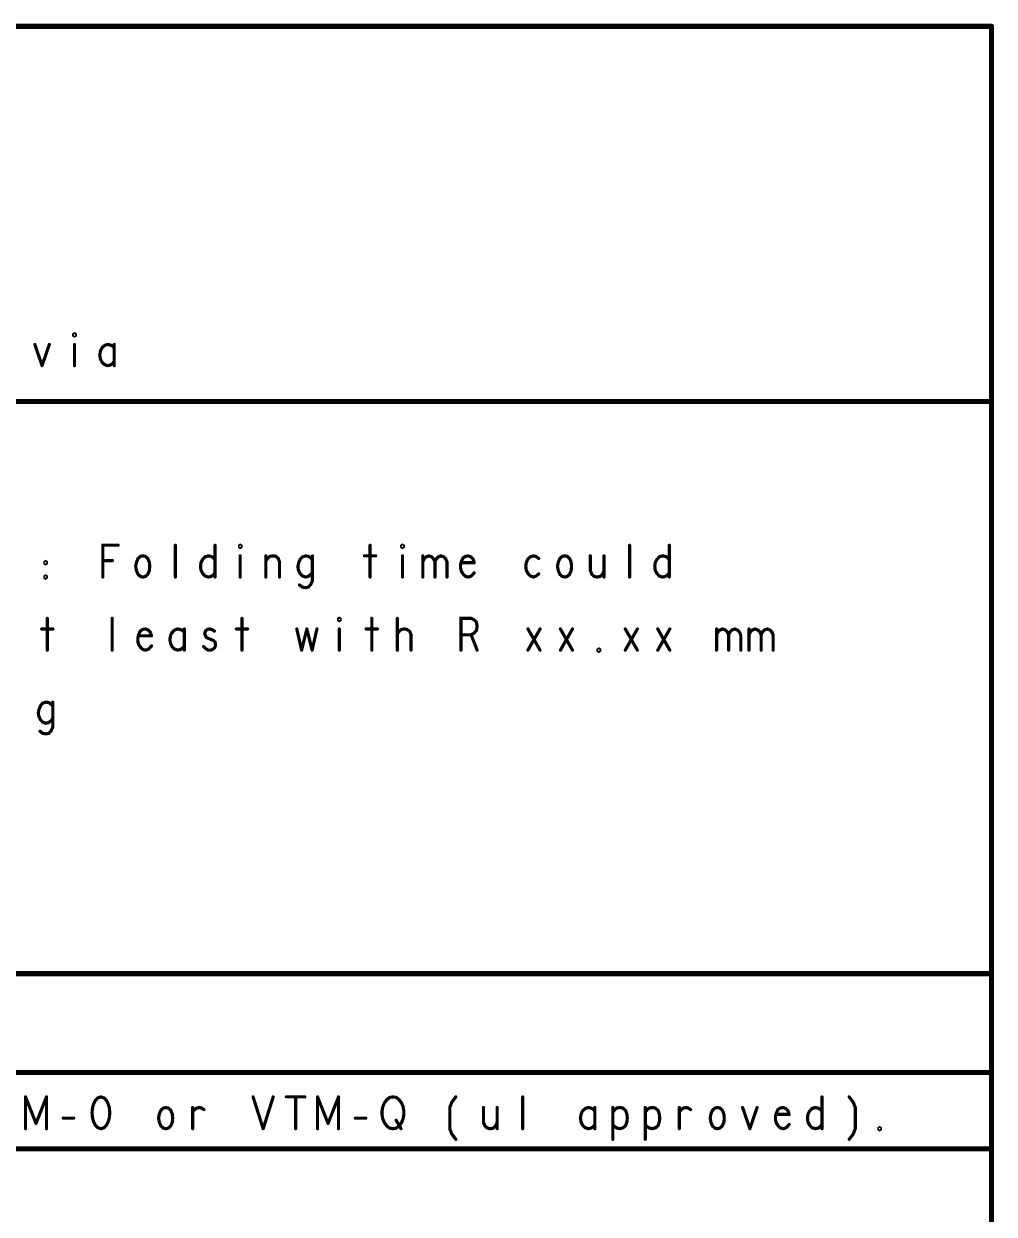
# Model space of a CAD drawing. Header units: millimetres. Extents: x 3362 to 3827, y -139 to 191.
# Drawn here: x 3480.99 to 3519.74, y 7.42 to 54.97 of the extents above; entities that cross this region are included whole.
import ezdxf

# ---------------------------------------------------------------- set-up
doc = ezdxf.new("R2010")
doc.units = ezdxf.units.MM
doc.header["$LTSCALE"] = 23.1
doc.layers.get('0').update_dxf_attribs({"linetype": 'CONTINUOUS'})

# ---------------------------------------------------------------- blocks, each defined once
blk = doc.blocks.new('PAD_R1')
at = {"const_width": 0.5}
blk.add_lwpolyline([(0.25, 0, 1), (-0.25, 0, 1)], format="xyb", close=True, dxfattribs=at)

msp = doc.modelspace()

# ---------------------------------------------------------------- linework, layer by layer
for points, const_width in [([(3393.105, 54.869), (3393.105, -98.436), (3519.633, -98.436), (3519.633, 54.869)], 0.203), ([(3393.105, 54.869), (3519.633, 54.869)], 0.203), ([(3449.549, 54.76), (3449.549, 17.023), (3519.633, 17.023)], 0.203), ([(3481.434, 42.162), (3481.723, 41.315)], 0.127), ([(3481.723, 41.315), (3482.013, 42.162)], 0.127), ([(3483.019, 42.162), (3483.019, 41.315)], 0.127), ([(3484.604, 42.014), (3484.54, 42.098), (3484.443, 42.141), (3484.33, 42.162), (3484.218, 42.12), (3484.121, 42.035), (3484.057, 41.908), (3484.025, 41.739), (3484.057, 41.569), (3484.121, 41.442), (3484.218, 41.358), (3484.33, 41.315), (3484.443, 41.336), (3484.54, 41.4), (3484.604, 41.485)], 0.127), ([(3484.604, 41.315), (3484.604, 42.162)], 0.127), ([(3393.105, 39.883), (3519.633, 39.883)], 0.203), ([(3484.148, 32.87), (3484.148, 34.14), (3484.759, 34.14)], 0.127), ([(3487.045, 32.87), (3487.045, 34.14)], 0.127), ([(3488.629, 33.06), (3488.565, 32.954), (3488.469, 32.891), (3488.356, 32.87), (3488.227, 32.912), (3488.131, 33.018), (3488.066, 33.145), (3488.05, 33.293), (3488.066, 33.441), (3488.131, 33.568), (3488.227, 33.674), (3488.356, 33.716), (3488.469, 33.695), (3488.549, 33.653), (3488.629, 33.568)], 0.127), ([(3488.629, 34.14), (3488.629, 32.87)], 0.127), ([(3489.635, 33.716), (3489.635, 32.87)], 0.127), ([(3490.657, 33.505), (3490.722, 33.611), (3490.818, 33.695), (3490.947, 33.716), (3491.06, 33.695), (3491.156, 33.611), (3491.204, 33.462), (3491.204, 32.87)], 0.127), ([(3490.657, 32.87), (3490.657, 33.716)], 0.127), ([(3492.516, 33.547), (3492.451, 33.632), (3492.355, 33.695), (3492.242, 33.716), (3492.114, 33.674), (3492.033, 33.589), (3491.969, 33.441), (3491.937, 33.293), (3491.953, 33.166), (3492.017, 33.018), (3492.114, 32.912), (3492.242, 32.87), (3492.339, 32.891), (3492.451, 32.976), (3492.516, 33.06)], 0.127), ([(3492.001, 32.552), (3492.114, 32.468), (3492.242, 32.446), (3492.355, 32.468), (3492.451, 32.573), (3492.516, 32.722), (3492.516, 33.716)], 0.127), ([(3494.592, 33.716), (3495.042, 33.716)], 0.127), ([(3494.817, 34.14), (3494.817, 32.87)], 0.127), ([(3496.112, 33.716), (3496.112, 32.87)], 0.127), ([(3496.925, 33.484), (3496.973, 33.589), (3497.054, 33.674), (3497.166, 33.716), (3497.279, 33.674), (3497.359, 33.589), (3497.408, 33.484), (3497.408, 32.87)], 0.127), ([(3496.925, 32.87), (3496.925, 33.716)], 0.127), ([(3497.408, 33.484), (3497.456, 33.589), (3497.537, 33.674), (3497.649, 33.716), (3497.762, 33.674), (3497.842, 33.589), (3497.89, 33.462), (3497.89, 32.87)], 0.127), ([(3498.977, 33.441), (3498.928, 33.589), (3498.848, 33.674), (3498.735, 33.716), (3498.623, 33.695), (3498.526, 33.632), (3498.462, 33.484), (3498.43, 33.357), (3498.43, 33.23), (3498.462, 33.103), (3498.542, 32.976), (3498.639, 32.891), (3498.751, 32.87), (3498.864, 32.912), (3498.977, 33.039)], 0.127), ([(3501.551, 33.611), (3501.439, 33.695), (3501.342, 33.716), (3501.213, 33.674), (3501.117, 33.589), (3501.053, 33.441), (3501.037, 33.293), (3501.053, 33.145), (3501.117, 33.018), (3501.213, 32.912), (3501.342, 32.87), (3501.455, 32.912), (3501.551, 32.997)], 0.127), ([(3503.611, 33.716), (3503.611, 33.124), (3503.676, 32.976), (3503.772, 32.891), (3503.885, 32.87), (3503.997, 32.891), (3504.094, 32.976), (3504.158, 33.124)], 0.127), ([(3504.158, 32.87), (3504.158, 33.716)], 0.127), ([(3505.18, 32.87), (3505.18, 34.14)], 0.127), ([(3506.765, 33.06), (3506.701, 32.954), (3506.604, 32.891), (3506.492, 32.87), (3506.363, 32.912), (3506.266, 33.018), (3506.202, 33.145), (3506.186, 33.293), (3506.202, 33.441), (3506.266, 33.568), (3506.363, 33.674), (3506.492, 33.716), (3506.604, 33.695), (3506.685, 33.653), (3506.765, 33.568)], 0.127), ([(3506.765, 34.14), (3506.765, 32.87)], 0.127), ([(3484.534, 33.526), (3484.148, 33.526)], 0.127), ([(3498.462, 33.441), (3498.977, 33.441)], 0.127), ([(3481.932, 31.219), (3481.932, 29.949)], 0.127), ([(3484.523, 29.949), (3484.523, 31.219)], 0.127), ([(3489.704, 31.219), (3489.704, 29.949)], 0.127), ([(3494.886, 31.219), (3494.886, 29.949)], 0.127), ([(3495.908, 29.949), (3495.908, 31.219)], 0.127), ([(3498.45, 29.949), (3498.45, 31.219), (3498.852, 31.219), (3498.981, 31.155), (3499.062, 31.071), (3499.094, 30.901), (3499.062, 30.732), (3498.965, 30.626), (3498.852, 30.563), (3498.45, 30.563)], 0.127), ([(3481.706, 30.795), (3482.157, 30.795)], 0.127), ([(3486.092, 30.52), (3486.043, 30.668), (3485.963, 30.753), (3485.85, 30.795), (3485.737, 30.774), (3485.641, 30.711), (3485.577, 30.563), (3485.544, 30.436), (3485.544, 30.309), (3485.577, 30.182), (3485.657, 30.055), (3485.754, 29.97), (3485.866, 29.949), (3485.979, 29.991), (3486.092, 30.118)], 0.127), ([(3485.577, 30.52), (3486.092, 30.52)], 0.127), ([(3487.403, 30.647), (3487.339, 30.732), (3487.242, 30.774), (3487.129, 30.795), (3487.017, 30.753), (3486.92, 30.668), (3486.856, 30.541), (3486.824, 30.372), (3486.856, 30.203), (3486.92, 30.076), (3487.017, 29.991), (3487.129, 29.949), (3487.242, 29.97), (3487.339, 30.033), (3487.403, 30.118)], 0.127), ([(3487.403, 29.949), (3487.403, 30.795)], 0.127), ([(3488.167, 30.097), (3488.248, 30.012), (3488.361, 29.949), (3488.457, 29.949), (3488.554, 29.991), (3488.618, 30.055), (3488.65, 30.139), (3488.634, 30.266), (3488.57, 30.33), (3488.28, 30.457), (3488.216, 30.605), (3488.248, 30.711), (3488.312, 30.774), (3488.409, 30.795), (3488.505, 30.774), (3488.602, 30.711)], 0.127), ([(3489.479, 30.795), (3489.929, 30.795)], 0.127), ([(3491.893, 30.795), (3492.086, 29.949)], 0.127), ([(3492.086, 29.949), (3492.295, 30.795)], 0.127), ([(3492.295, 30.795), (3492.504, 29.949)], 0.127), ([(3492.504, 29.949), (3492.697, 30.795)], 0.127), ([(3493.59, 30.795), (3493.59, 29.949)], 0.127), ([(3494.66, 30.795), (3495.111, 30.795)], 0.127), ([(3495.908, 30.605), (3495.988, 30.711), (3496.069, 30.774), (3496.197, 30.795), (3496.294, 30.774), (3496.406, 30.69), (3496.455, 30.563), (3496.455, 29.949)], 0.127), ([(3498.852, 30.563), (3499.094, 29.949)], 0.127), ([(3501.121, 30.795), (3501.604, 29.949)], 0.127), ([(3501.604, 30.795), (3501.121, 29.949)], 0.127), ([(3502.417, 30.795), (3502.899, 29.949)], 0.127), ([(3502.899, 30.795), (3502.417, 29.949)], 0.127), ([(3505.008, 30.795), (3505.49, 29.949)], 0.127), ([(3505.49, 30.795), (3505.008, 29.949)], 0.127), ([(3506.303, 30.795), (3506.786, 29.949)], 0.127), ([(3506.786, 30.795), (3506.303, 29.949)], 0.127), ([(3508.653, 30.563), (3508.701, 30.668), (3508.781, 30.753), (3508.894, 30.795), (3509.006, 30.753), (3509.087, 30.668), (3509.135, 30.563), (3509.135, 29.949)], 0.127), ([(3508.653, 29.949), (3508.653, 30.795)], 0.127), ([(3509.135, 30.563), (3509.183, 30.668), (3509.264, 30.753), (3509.376, 30.795), (3509.489, 30.753), (3509.57, 30.668), (3509.618, 30.541), (3509.618, 29.949)], 0.127), ([(3509.948, 30.563), (3509.996, 30.668), (3510.077, 30.753), (3510.189, 30.795), (3510.302, 30.753), (3510.382, 30.668), (3510.431, 30.563), (3510.431, 29.949)], 0.127), ([(3509.948, 29.949), (3509.948, 30.795)], 0.127), ([(3510.431, 30.563), (3510.479, 30.668), (3510.559, 30.753), (3510.672, 30.795), (3510.784, 30.753), (3510.865, 30.668), (3510.913, 30.541), (3510.913, 29.949)], 0.127), ([(3482.152, 27.705), (3482.088, 27.79), (3481.992, 27.853), (3481.879, 27.874), (3481.75, 27.832), (3481.67, 27.747), (3481.606, 27.599), (3481.573, 27.451), (3481.589, 27.324), (3481.654, 27.176), (3481.75, 27.07), (3481.879, 27.028), (3481.975, 27.049), (3482.088, 27.134), (3482.152, 27.218)], 0.127), ([(3481.638, 26.71), (3481.75, 26.626), (3481.879, 26.604), (3481.992, 26.626), (3482.088, 26.731), (3482.152, 26.88), (3482.152, 27.874)], 0.127), ([(3393.124, 13.076), (3519.633, 13.076)], 0.203), ([(3481.064, 12.101), (3481.482, 11.043)], 0.127), ([(3481.064, 10.831), (3481.064, 12.101)], 0.127), ([(3481.482, 11.043), (3481.9, 12.101)], 0.127), ([(3481.9, 12.101), (3481.9, 10.831)], 0.127), ([(3490.148, 12.101), (3490.55, 10.831)], 0.127), ([(3490.55, 10.831), (3490.952, 12.101)], 0.127), ([(3491.475, 12.101), (3492.215, 12.101)], 0.127), ([(3491.845, 12.101), (3491.845, 10.831)], 0.127), ([(3492.722, 12.101), (3493.141, 11.043)], 0.127), ([(3492.722, 10.831), (3492.722, 12.101)], 0.127), ([(3493.141, 11.043), (3493.559, 12.101)], 0.127), ([(3493.559, 12.101), (3493.559, 10.831)], 0.127), ([(3498.242, 10.408), (3498.081, 10.619), (3498, 10.831), (3498, 11.678), (3498.081, 11.889), (3498.242, 12.101)], 0.127), ([(3500.913, 10.831), (3500.913, 12.101)], 0.127), ([(3512.861, 12.101), (3512.861, 10.831)], 0.127), ([(3513.947, 10.408), (3514.108, 10.619), (3514.189, 10.831), (3514.189, 11.678), (3514.108, 11.889), (3513.947, 12.101)], 0.127), ([(3487.734, 11.508), (3487.814, 11.593), (3487.895, 11.656), (3488.007, 11.678), (3488.088, 11.656), (3488.184, 11.593)], 0.127), ([(3487.734, 10.831), (3487.734, 11.678)], 0.127), ([(3499.344, 11.678), (3499.344, 11.085), (3499.408, 10.937), (3499.505, 10.852), (3499.618, 10.831), (3499.73, 10.852), (3499.827, 10.937), (3499.891, 11.085)], 0.127), ([(3499.891, 10.831), (3499.891, 11.678)], 0.127), ([(3503.793, 11.529), (3503.729, 11.614), (3503.633, 11.656), (3503.52, 11.678), (3503.407, 11.635), (3503.311, 11.551), (3503.246, 11.424), (3503.214, 11.254), (3503.246, 11.085), (3503.311, 10.958), (3503.407, 10.873), (3503.52, 10.831), (3503.633, 10.852), (3503.729, 10.916), (3503.793, 11)], 0.127), ([(3503.793, 10.831), (3503.793, 11.678)], 0.127), ([(3504.51, 11.487), (3504.59, 11.593), (3504.67, 11.656), (3504.799, 11.678), (3504.912, 11.656), (3505.024, 11.551), (3505.073, 11.402), (3505.089, 11.254), (3505.073, 11.106), (3505.024, 10.958), (3504.928, 10.873), (3504.799, 10.831), (3504.687, 10.852), (3504.574, 10.916), (3504.51, 11)], 0.127), ([(3504.51, 10.408), (3504.51, 11.678)], 0.127), ([(3505.805, 11.487), (3505.885, 11.593), (3505.966, 11.656), (3506.095, 11.678), (3506.207, 11.656), (3506.32, 11.551), (3506.368, 11.402), (3506.384, 11.254), (3506.368, 11.106), (3506.32, 10.958), (3506.223, 10.873), (3506.095, 10.831), (3505.982, 10.852), (3505.869, 10.916), (3505.805, 11)], 0.127), ([(3505.805, 10.408), (3505.805, 11.678)], 0.127), ([(3507.165, 11.508), (3507.245, 11.593), (3507.326, 11.656), (3507.438, 11.678), (3507.519, 11.656), (3507.615, 11.593)], 0.127), ([(3507.165, 10.831), (3507.165, 11.678)], 0.127), ([(3509.691, 11.678), (3509.981, 10.831)], 0.127), ([(3509.981, 10.831), (3510.27, 11.678)], 0.127), ([(3511.55, 11.402), (3511.501, 11.551), (3511.421, 11.635), (3511.308, 11.678), (3511.196, 11.656), (3511.099, 11.593), (3511.035, 11.445), (3511.003, 11.318), (3511.003, 11.191), (3511.035, 11.064), (3511.115, 10.937), (3511.212, 10.852), (3511.324, 10.831), (3511.437, 10.873), (3511.55, 11)], 0.127), ([(3511.035, 11.402), (3511.55, 11.402)], 0.127), ([(3512.861, 11.021), (3512.797, 10.916), (3512.7, 10.852), (3512.588, 10.831), (3512.459, 10.873), (3512.362, 10.979), (3512.298, 11.106), (3512.282, 11.254), (3512.298, 11.402), (3512.362, 11.529), (3512.459, 11.635), (3512.588, 11.678), (3512.7, 11.656), (3512.781, 11.614), (3512.861, 11.529)], 0.127), ([(3482.568, 11.254), (3482.986, 11.254)], 0.127), ([(3494.227, 11.254), (3494.645, 11.254)], 0.127), ([(3495.86, 11.17), (3496.053, 10.831)], 0.127), ([(3393.124, 10.028), (3519.633, 10.028)], 0.203)]:
    msp.add_lwpolyline(points, dxfattribs=dict(const_width=const_width))
at = {"const_width": 0.127}
for points in [[(3483.019, 42.501), (3482.987, 42.522), (3482.987, 42.564), (3483.019, 42.585), (3483.051, 42.564), (3483.051, 42.522)], [(3485.749, 32.87), (3485.653, 32.891), (3485.556, 32.976), (3485.492, 33.124), (3485.46, 33.293), (3485.492, 33.462), (3485.556, 33.611), (3485.653, 33.695), (3485.749, 33.716), (3485.846, 33.695), (3485.942, 33.611), (3486.006, 33.462), (3486.023, 33.293), (3486.006, 33.124), (3485.942, 32.976), (3485.846, 32.891)], [(3489.635, 34.055), (3489.603, 34.076), (3489.603, 34.119), (3489.635, 34.14), (3489.668, 34.119), (3489.668, 34.076)], [(3496.112, 34.055), (3496.08, 34.076), (3496.08, 34.119), (3496.112, 34.14), (3496.145, 34.119), (3496.145, 34.076)], [(3502.589, 32.87), (3502.493, 32.891), (3502.396, 32.976), (3502.332, 33.124), (3502.3, 33.293), (3502.332, 33.462), (3502.396, 33.611), (3502.493, 33.695), (3502.589, 33.716), (3502.686, 33.695), (3502.782, 33.611), (3502.847, 33.462), (3502.863, 33.293), (3502.847, 33.124), (3502.782, 32.976), (3502.686, 32.891)], [(3481.863, 33.399), (3481.831, 33.42), (3481.831, 33.462), (3481.863, 33.484), (3481.895, 33.462), (3481.895, 33.42)], [(3481.863, 32.827), (3481.831, 32.849), (3481.831, 32.891), (3481.863, 32.912), (3481.895, 32.891), (3481.895, 32.849)], [(3493.59, 31.134), (3493.558, 31.155), (3493.558, 31.198), (3493.59, 31.219), (3493.623, 31.198), (3493.623, 31.155)], [(3503.954, 29.906), (3503.921, 29.928), (3503.921, 29.97), (3503.954, 29.991), (3503.986, 29.97), (3503.986, 29.928)], [(3484.073, 12.101), (3483.944, 12.059), (3483.847, 11.953), (3483.783, 11.826), (3483.735, 11.656), (3483.719, 11.466), (3483.735, 11.275), (3483.783, 11.106), (3483.847, 10.979), (3483.944, 10.873), (3484.073, 10.831), (3484.202, 10.873), (3484.298, 10.979), (3484.362, 11.106), (3484.411, 11.275), (3484.427, 11.466), (3484.411, 11.656), (3484.362, 11.826), (3484.298, 11.953), (3484.202, 12.059)], [(3495.731, 10.831), (3495.603, 10.852), (3495.49, 10.937), (3495.394, 11.064), (3495.329, 11.212), (3495.297, 11.381), (3495.297, 11.551), (3495.329, 11.72), (3495.394, 11.868), (3495.49, 11.995), (3495.603, 12.08), (3495.731, 12.101), (3495.86, 12.08), (3495.973, 11.995), (3496.069, 11.868), (3496.133, 11.72), (3496.166, 11.551), (3496.166, 11.381), (3496.133, 11.212), (3496.069, 11.064), (3495.973, 10.937), (3495.86, 10.852)], [(3486.664, 10.831), (3486.567, 10.852), (3486.47, 10.937), (3486.406, 11.085), (3486.374, 11.254), (3486.406, 11.424), (3486.47, 11.572), (3486.567, 11.656), (3486.664, 11.678), (3486.76, 11.656), (3486.857, 11.572), (3486.921, 11.424), (3486.937, 11.254), (3486.921, 11.085), (3486.857, 10.937), (3486.76, 10.852)], [(3508.685, 10.831), (3508.589, 10.852), (3508.492, 10.937), (3508.428, 11.085), (3508.396, 11.254), (3508.428, 11.424), (3508.492, 11.572), (3508.589, 11.656), (3508.685, 11.678), (3508.782, 11.656), (3508.878, 11.572), (3508.943, 11.424), (3508.959, 11.254), (3508.943, 11.085), (3508.878, 10.937), (3508.782, 10.852)], [(3515.162, 10.789), (3515.13, 10.81), (3515.13, 10.852), (3515.162, 10.873), (3515.195, 10.852), (3515.195, 10.81)]]:
    msp.add_lwpolyline(points, close=True, dxfattribs=at)

# ---------------------------------------------------------------- block references
for p, xscale, yscale in [((3519.633, 54.869), 0.2032, 0.2032), ((3519.633, 54.869), 0.2032, 0.2032), ((3481.434, 42.162), 0.127, 0.127), ((3482.013, 42.162), 0.127, 0.127), ((3483.019, 42.162), 0.127, 0.127), ((3484.604, 42.162), 0.127, 0.127), ((3484.604, 42.014), 0.127, 0.127), ((3481.723, 41.315), 0.127, 0.127), ((3481.723, 41.315), 0.127, 0.127), ((3483.019, 41.315), 0.127, 0.127), ((3484.604, 41.485), 0.127, 0.127), ((3484.604, 41.315), 0.127, 0.127), ((3519.633, 39.883), 0.2032, 0.2032), ((3484.759, 34.14), 0.127, 0.127), ((3487.045, 34.14), 0.127, 0.127), ((3488.629, 34.14), 0.127, 0.127), ((3489.635, 33.716), 0.127, 0.127), ((3490.657, 33.716), 0.127, 0.127), ((3492.516, 33.716), 0.127, 0.127), ((3494.592, 33.716), 0.127, 0.127), ((3494.817, 34.14), 0.127, 0.127), ((3495.042, 33.716), 0.127, 0.127), ((3496.112, 33.716), 0.127, 0.127), ((3496.925, 33.716), 0.127, 0.127), ((3503.611, 33.716), 0.127, 0.127), ((3504.158, 33.716), 0.127, 0.127), ((3505.18, 34.14), 0.127, 0.127), ((3506.765, 34.14), 0.127, 0.127), ((3484.148, 33.526), 0.127, 0.127), ((3484.534, 33.526), 0.127, 0.127), ((3488.629, 33.568), 0.127, 0.127), ((3490.657, 33.505), 0.127, 0.127), ((3492.516, 33.547), 0.127, 0.127), ((3496.925, 33.484), 0.127, 0.127), ((3497.408, 33.484), 0.127, 0.127), ((3498.462, 33.441), 0.127, 0.127), ((3498.977, 33.441), 0.127, 0.127), ((3498.977, 33.441), 0.127, 0.127), ((3501.551, 33.611), 0.127, 0.127), ((3506.765, 33.568), 0.127, 0.127), ((3484.148, 32.87), 0.127, 0.127), ((3487.045, 32.87), 0.127, 0.127), ((3488.629, 33.06), 0.127, 0.127), ((3488.629, 32.87), 0.127, 0.127), ((3489.635, 32.87), 0.127, 0.127), ((3490.657, 32.87), 0.127, 0.127), ((3491.204, 32.87), 0.127, 0.127), ((3492.516, 33.06), 0.127, 0.127), ((3494.817, 32.87), 0.127, 0.127), ((3496.112, 32.87), 0.127, 0.127), ((3496.925, 32.87), 0.127, 0.127), ((3497.408, 32.87), 0.127, 0.127), ((3497.89, 32.87), 0.127, 0.127), ((3498.977, 33.039), 0.127, 0.127), ((3501.551, 32.997), 0.127, 0.127), ((3504.158, 33.124), 0.127, 0.127), ((3504.158, 32.87), 0.127, 0.127), ((3505.18, 32.87), 0.127, 0.127), ((3506.765, 33.06), 0.127, 0.127), ((3506.765, 32.87), 0.127, 0.127), ((3492.001, 32.552), 0.127, 0.127), ((3481.932, 31.219), 0.127, 0.127), ((3484.523, 31.219), 0.127, 0.127), ((3489.704, 31.219), 0.127, 0.127), ((3494.886, 31.219), 0.127, 0.127), ((3495.908, 31.219), 0.127, 0.127), ((3481.706, 30.795), 0.127, 0.127), ((3482.157, 30.795), 0.127, 0.127), ((3485.577, 30.52), 0.127, 0.127), ((3486.092, 30.52), 0.127, 0.127), ((3486.092, 30.52), 0.127, 0.127), ((3487.403, 30.795), 0.127, 0.127), ((3487.403, 30.647), 0.127, 0.127), ((3488.602, 30.711), 0.127, 0.127), ((3489.479, 30.795), 0.127, 0.127), ((3489.929, 30.795), 0.127, 0.127), ((3491.893, 30.795), 0.127, 0.127), ((3492.295, 30.795), 0.127, 0.127), ((3492.295, 30.795), 0.127, 0.127), ((3492.697, 30.795), 0.127, 0.127), ((3493.59, 30.795), 0.127, 0.127), ((3494.66, 30.795), 0.127, 0.127), ((3495.111, 30.795), 0.127, 0.127), ((3495.908, 30.605), 0.127, 0.127), ((3498.45, 30.563), 0.127, 0.127), ((3498.852, 30.563), 0.127, 0.127), ((3501.121, 30.795), 0.127, 0.127), ((3501.604, 30.795), 0.127, 0.127), ((3502.417, 30.795), 0.127, 0.127), ((3502.899, 30.795), 0.127, 0.127), ((3505.008, 30.795), 0.127, 0.127), ((3505.49, 30.795), 0.127, 0.127), ((3506.303, 30.795), 0.127, 0.127), ((3506.786, 30.795), 0.127, 0.127), ((3508.653, 30.795), 0.127, 0.127), ((3508.653, 30.563), 0.127, 0.127), ((3509.135, 30.563), 0.127, 0.127), ((3509.948, 30.795), 0.127, 0.127), ((3509.948, 30.563), 0.127, 0.127), ((3510.431, 30.563), 0.127, 0.127), ((3481.932, 29.949), 0.127, 0.127), ((3484.523, 29.949), 0.127, 0.127), ((3486.092, 30.118), 0.127, 0.127), ((3487.403, 30.118), 0.127, 0.127), ((3487.403, 29.949), 0.127, 0.127), ((3488.167, 30.097), 0.127, 0.127), ((3489.704, 29.949), 0.127, 0.127), ((3492.086, 29.949), 0.127, 0.127), ((3492.086, 29.949), 0.127, 0.127), ((3492.504, 29.949), 0.127, 0.127), ((3492.504, 29.949), 0.127, 0.127), ((3493.59, 29.949), 0.127, 0.127), ((3494.886, 29.949), 0.127, 0.127), ((3495.908, 29.949), 0.127, 0.127), ((3496.455, 29.949), 0.127, 0.127), ((3498.45, 29.949), 0.127, 0.127), ((3499.094, 29.949), 0.127, 0.127), ((3501.121, 29.949), 0.127, 0.127), ((3501.604, 29.949), 0.127, 0.127), ((3502.417, 29.949), 0.127, 0.127), ((3502.899, 29.949), 0.127, 0.127), ((3505.008, 29.949), 0.127, 0.127), ((3505.49, 29.949), 0.127, 0.127), ((3506.303, 29.949), 0.127, 0.127), ((3506.786, 29.949), 0.127, 0.127), ((3508.653, 29.949), 0.127, 0.127), ((3509.135, 29.949), 0.127, 0.127), ((3509.618, 29.949), 0.127, 0.127), ((3509.948, 29.949), 0.127, 0.127), ((3510.431, 29.949), 0.127, 0.127), ((3510.913, 29.949), 0.127, 0.127), ((3482.152, 27.874), 0.127, 0.127), ((3482.152, 27.705), 0.127, 0.127), ((3482.152, 27.218), 0.127, 0.127), ((3481.638, 26.71), 0.127, 0.127), ((3519.633, 17.023), 0.2032, 0.2032), ((3519.633, 13.076), 0.2032, 0.2032), ((3481.064, 12.101), 0.127, 0.127), ((3481.064, 12.101), 0.127, 0.127), ((3481.9, 12.101), 0.127, 0.127), ((3481.9, 12.101), 0.127, 0.127), ((3490.148, 12.101), 0.127, 0.127), ((3490.952, 12.101), 0.127, 0.127), ((3491.475, 12.101), 0.127, 0.127), ((3491.845, 12.101), 0.127, 0.127), ((3492.215, 12.101), 0.127, 0.127), ((3492.722, 12.101), 0.127, 0.127), ((3492.722, 12.101), 0.127, 0.127), ((3493.559, 12.101), 0.127, 0.127), ((3493.559, 12.101), 0.127, 0.127), ((3498.242, 12.101), 0.127, 0.127), ((3500.913, 12.101), 0.127, 0.127), ((3512.861, 12.101), 0.127, 0.127), ((3513.947, 12.101), 0.127, 0.127), ((3487.734, 11.678), 0.127, 0.127), ((3487.734, 11.508), 0.127, 0.127), ((3488.184, 11.593), 0.127, 0.127), ((3499.344, 11.678), 0.127, 0.127), ((3499.891, 11.678), 0.127, 0.127), ((3503.793, 11.678), 0.127, 0.127), ((3503.793, 11.529), 0.127, 0.127), ((3504.51, 11.678), 0.127, 0.127), ((3504.51, 11.487), 0.127, 0.127), ((3505.805, 11.678), 0.127, 0.127), ((3505.805, 11.487), 0.127, 0.127), ((3507.165, 11.678), 0.127, 0.127), ((3507.165, 11.508), 0.127, 0.127), ((3507.615, 11.593), 0.127, 0.127), ((3509.691, 11.678), 0.127, 0.127), ((3510.27, 11.678), 0.127, 0.127), ((3511.035, 11.402), 0.127, 0.127), ((3511.55, 11.402), 0.127, 0.127), ((3511.55, 11.402), 0.127, 0.127), ((3512.861, 11.529), 0.127, 0.127), ((3481.482, 11.043), 0.127, 0.127), ((3481.482, 11.043), 0.127, 0.127), ((3482.568, 11.254), 0.127, 0.127), ((3482.986, 11.254), 0.127, 0.127), ((3493.141, 11.043), 0.127, 0.127), ((3493.141, 11.043), 0.127, 0.127), ((3494.227, 11.254), 0.127, 0.127), ((3494.645, 11.254), 0.127, 0.127), ((3495.86, 11.17), 0.127, 0.127), ((3499.891, 11.085), 0.127, 0.127), ((3503.793, 11), 0.127, 0.127), ((3504.51, 11), 0.127, 0.127), ((3505.805, 11), 0.127, 0.127), ((3511.55, 11), 0.127, 0.127), ((3512.861, 11.021), 0.127, 0.127), ((3481.064, 10.831), 0.127, 0.127), ((3481.9, 10.831), 0.127, 0.127), ((3487.734, 10.831), 0.127, 0.127), ((3490.55, 10.831), 0.127, 0.127), ((3490.55, 10.831), 0.127, 0.127), ((3491.845, 10.831), 0.127, 0.127), ((3492.722, 10.831), 0.127, 0.127), ((3493.559, 10.831), 0.127, 0.127), ((3496.053, 10.831), 0.127, 0.127), ((3498.242, 10.408), 0.127, 0.127), ((3499.891, 10.831), 0.127, 0.127), ((3500.913, 10.831), 0.127, 0.127), ((3503.793, 10.831), 0.127, 0.127), ((3504.51, 10.408), 0.127, 0.127), ((3505.805, 10.408), 0.127, 0.127), ((3507.165, 10.831), 0.127, 0.127), ((3509.981, 10.831), 0.127, 0.127), ((3509.981, 10.831), 0.127, 0.127), ((3512.861, 10.831), 0.127, 0.127), ((3513.947, 10.408), 0.127, 0.127), ((3519.633, 10.028), 0.2032, 0.2032)]:
    msp.add_blockref('PAD_R1', p, dxfattribs=dict(xscale=xscale, yscale=yscale))

doc.saveas('drawing.dxf')
